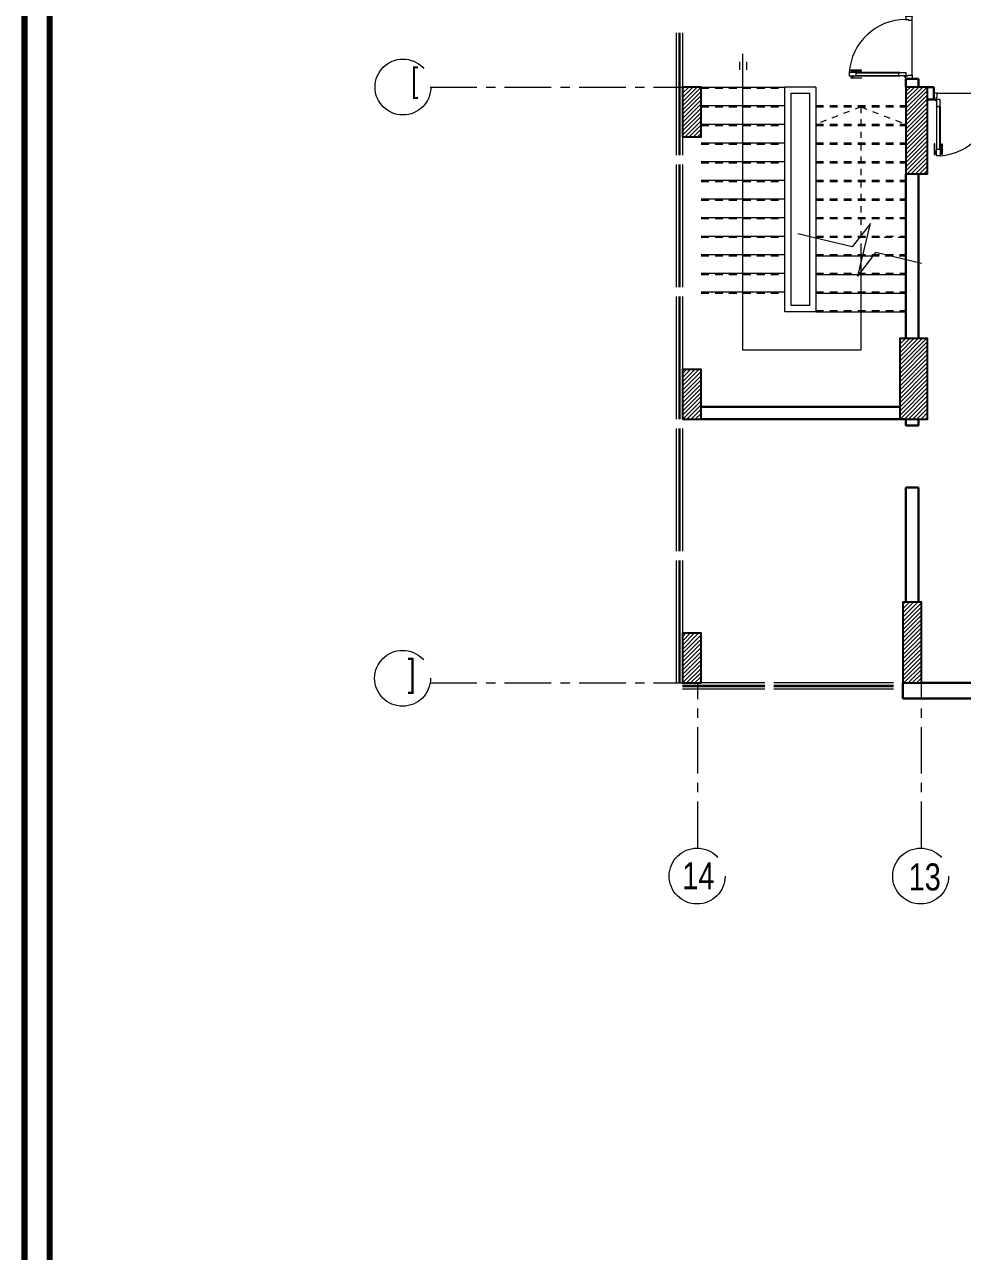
# Model space of a CAD drawing. Extents: x 847 to 949, y 444 to 823.
# Drawn here: x 847.35 to 862.46, y 629.04 to 648.81 of the extents above; entities that cross this region are included whole.
import ezdxf

# ---------------------------------------------------------------- set-up
doc = ezdxf.new("R2010")
doc.units = 0
doc.header["$MEASUREMENT"] = 0
for name, pattern in [('CENTERX2', [4, 2.5, -0.5, 0.5, -0.5]), ('HIDDEN', [0.375, 0.25, -0.125]), ('HIDDEN2', [0.1875, 0.125, -0.0625])]:
    doc.linetypes.add(name, pattern=pattern)
doc.layers.get('0').update_dxf_attribs({"linetype": 'CONTINUOUS', "lineweight": 30})
for name, color, linetype, lineweight in [('axis', 1, 'CENTERX2', 5), ('Column', 6, 'CONTINUOUS', 25), ('DOOR', 30, 'CONTINUOUS', 9), ('hatch', 252, 'CONTINUOUS', 9), ('PLAN-ELEV', 2, 'CONTINUOUS', 5), ('PLAN-HAND', 30, 'CONTINUOUS', 5), ('PLAN-STAIR', 3, 'CONTINUOUS', 9), ('PLAN-STAIR-HIDDEN', 1, 'HIDDEN2', 5), ('SEC-HT', 251, 'CONTINUOUS', 5), ('stairs', 50, 'CONTINUOUS', 9), ('txt in circle', 11, 'CONTINUOUS', 13), ('UG-BORDER', 20, 'CONTINUOUS', 80), ('Wall', 5, 'CONTINUOUS', 30), ('WINDOW', 4, 'CONTINUOUS', 5)]:
    doc.layers.add(name, color=color, linetype=linetype, lineweight=lineweight)
doc.styles.add('SOSA2', font='SOSA.shx', dxfattribs={"width": 0.8})
pattern_1 = [(45, (1093.753867, 323.8792), (-0.0336759605, 0.0336759605), [])]

# ---------------------------------------------------------------- blocks, each defined once
blk = doc.blocks.new('d3')
at = {"layer": 'DOOR', "color": 252}
for p, q in [((45.662, -61.505), (45.662, -60.806)), ((45.667, -60.806), (45.667, -61.505)), ((45.714, -60.806), (45.714, -61.505)), ((45.719, -61.505), (45.719, -60.806))]:
    blk.add_line(p, q, dxfattribs=at)
at = {"layer": 'DOOR', "color": 251}
blk.add_line((45.674, -61.711), (46.563, -61.711), dxfattribs=at)
at = {"layer": 'DOOR', "color": 1}
for points in [[(45.634, -60.895), (45.626, -60.895), (45.626, -60.722), (45.634, -60.722)], [(45.646, -60.74), (45.64, -60.74), (45.64, -60.76), (45.646, -60.76)], [(45.735, -60.74), (45.741, -60.74), (45.741, -60.76), (45.735, -60.76)], [(45.747, -60.895), (45.755, -60.895), (45.755, -60.722), (45.747, -60.722)]]:
    blk.add_lwpolyline(points, close=True, dxfattribs=at)
for points in [[(45.634, -60.74, -1), (45.64, -60.74), (45.64, -60.74), (45.64, -60.76), (45.64, -60.76, -1), (45.634, -60.76), (45.634, -60.76)], [(45.747, -60.74, 1), (45.741, -60.74), (45.741, -60.74), (45.741, -60.76), (45.741, -60.76, 1), (45.747, -60.76), (45.747, -60.76)]]:
    blk.add_lwpolyline(points, format="xyb", close=True, dxfattribs=at)
for points in [[(45.652, -60.767), (45.646, -60.767), (45.646, -60.733), (45.652, -60.733)], [(45.663, -60.778), (45.652, -60.778), (45.652, -60.722), (45.663, -60.722)], [(45.729, -60.767), (45.735, -60.767), (45.735, -60.733), (45.729, -60.733)]]:
    blk.add_lwpolyline(points, dxfattribs=at)
at = {"layer": 'DOOR', "color": 5}
for points in [[(45.667, -60.81), (45.667, -60.81, -1), (45.667, -60.801)], [(45.714, -60.81), (45.714, -60.81, 1), (45.714, -60.801)], [(45.667, -61.5), (45.667, -61.5, 1), (45.667, -61.51)], [(45.714, -61.5), (45.714, -61.5, -1), (45.714, -61.51)]]:
    blk.add_lwpolyline(points, format="xyb", close=True, dxfattribs=at)
for points in [[(45.667, -60.8), (45.667, -60.811), (45.714, -60.811), (45.714, -60.8), (45.718, -60.8), (45.718, -60.7), (45.718, -60.7), (45.663, -60.7), (45.663, -60.8)], [(45.618, -61.711), (45.618, -61.611), (45.663, -61.611), (45.663, -61.649), (45.674, -61.649), (45.674, -61.711)], [(45.667, -61.511), (45.667, -61.5), (45.714, -61.5), (45.714, -61.511), (45.718, -61.511), (45.718, -61.611), (45.718, -61.611), (45.663, -61.611), (45.663, -61.511)], [(46.618, -61.711), (46.618, -61.611), (46.574, -61.611), (46.574, -61.649), (46.563, -61.649), (46.563, -61.711)]]:
    blk.add_lwpolyline(points, close=True, dxfattribs=at)
blk.add_lwpolyline([(45.718, -60.778), (45.729, -60.778), (45.729, -60.722), (45.718, -60.722)], dxfattribs=at)
blk.add_circle((45.652, -61.6), 0.0111, dxfattribs=at)
at = {"layer": 'DOOR', "color": 252}
blk.add_arc((45.661, -61.611), 0.913, 360, 86.3977, dxfattribs=at)
blk = doc.blocks.new('d2')
at = {"layer": 'DOOR', "color": 251}
for p, q in [((91.315, -77.838), (92.204, -77.838)), ((93.204, -77.838), (92.315, -77.838))]:
    blk.add_line(p, q, dxfattribs=at)
at = {"layer": 'DOOR', "color": 252}
for p, q in [((91.303, -78.043), (91.303, -78.743)), ((91.308, -78.743), (91.308, -78.043)), ((91.355, -78.743), (91.355, -78.043)), ((91.36, -78.043), (91.36, -78.743)), ((93.159, -78.043), (93.159, -78.743)), ((93.164, -78.743), (93.164, -78.043)), ((93.21, -78.743), (93.21, -78.043)), ((93.215, -78.043), (93.215, -78.743))]:
    blk.add_line(p, q, dxfattribs=at)
at = {"layer": 'DOOR', "color": 5}
for points in [[(91.259, -77.838), (91.259, -77.938), (91.304, -77.938), (91.304, -77.9), (91.315, -77.9), (91.315, -77.838)], [(92.259, -77.838), (92.259, -77.938), (92.215, -77.938), (92.215, -77.9), (92.204, -77.9), (92.204, -77.838)], [(92.259, -77.838), (92.259, -77.938), (92.304, -77.938), (92.304, -77.9), (92.315, -77.9), (92.315, -77.838)], [(93.259, -77.838), (93.259, -77.938), (93.215, -77.938), (93.215, -77.9), (93.204, -77.9), (93.204, -77.838)], [(91.308, -78.038), (91.308, -78.049), (91.355, -78.049), (91.355, -78.038), (91.359, -78.038), (91.359, -77.938), (91.359, -77.938), (91.304, -77.938), (91.304, -78.038)], [(93.21, -78.038), (93.21, -78.049), (93.164, -78.049), (93.164, -78.038), (93.159, -78.038), (93.159, -77.938), (93.159, -77.938), (93.215, -77.938), (93.215, -78.038)], [(91.308, -78.749), (91.308, -78.738), (91.355, -78.738), (91.355, -78.749), (91.359, -78.749), (91.359, -78.849), (91.359, -78.849), (91.304, -78.849), (91.304, -78.749)], [(93.21, -78.749), (93.21, -78.738), (93.164, -78.738), (93.164, -78.749), (93.159, -78.749), (93.159, -78.849), (93.159, -78.849), (93.215, -78.849), (93.215, -78.749)]]:
    blk.add_lwpolyline(points, close=True, dxfattribs=at)
for points in [[(91.308, -78.048), (91.308, -78.048, -1), (91.308, -78.038)], [(91.355, -78.048), (91.355, -78.048, 1), (91.355, -78.038)], [(93.164, -78.048), (93.164, -78.048, -1), (93.164, -78.038)], [(93.21, -78.048), (93.21, -78.048, 1), (93.21, -78.038)], [(91.308, -78.738), (91.308, -78.738, 1), (91.308, -78.748)], [(91.355, -78.738), (91.355, -78.738, -1), (91.355, -78.748)], [(93.164, -78.738), (93.164, -78.738, 1), (93.164, -78.748)], [(93.21, -78.738), (93.21, -78.738, -1), (93.21, -78.748)]]:
    blk.add_lwpolyline(points, format="xyb", close=True, dxfattribs=at)
at = {"layer": 'DOOR', "color": 1}
for points in [[(91.275, -78.654), (91.267, -78.654), (91.267, -78.826), (91.275, -78.826)], [(91.388, -78.654), (91.396, -78.654), (91.396, -78.826), (91.388, -78.826)], [(93.131, -78.654), (93.123, -78.654), (93.123, -78.826), (93.131, -78.826)], [(93.243, -78.654), (93.251, -78.654), (93.251, -78.826), (93.243, -78.826)], [(91.287, -78.809), (91.281, -78.809), (91.281, -78.788), (91.287, -78.788)], [(91.376, -78.809), (91.382, -78.809), (91.382, -78.788), (91.376, -78.788)], [(93.143, -78.809), (93.136, -78.809), (93.136, -78.788), (93.143, -78.788)], [(93.231, -78.809), (93.238, -78.809), (93.238, -78.788), (93.231, -78.788)]]:
    blk.add_lwpolyline(points, close=True, dxfattribs=at)
for points in [[(91.275, -78.808, 1), (91.281, -78.808), (91.281, -78.808), (91.281, -78.789), (91.281, -78.789, 1), (91.275, -78.789), (91.275, -78.789)], [(91.388, -78.808, -1), (91.382, -78.808), (91.382, -78.808), (91.382, -78.789), (91.382, -78.789, -1), (91.388, -78.789), (91.388, -78.789)], [(93.131, -78.808, 1), (93.136, -78.808), (93.136, -78.808), (93.136, -78.789), (93.136, -78.789, 1), (93.131, -78.789), (93.131, -78.789)], [(93.243, -78.808, -1), (93.238, -78.808), (93.238, -78.808), (93.238, -78.789), (93.238, -78.789, -1), (93.243, -78.789), (93.243, -78.789)]]:
    blk.add_lwpolyline(points, format="xyb", close=True, dxfattribs=at)
for points in [[(91.293, -78.781), (91.287, -78.781), (91.287, -78.816), (91.293, -78.816)], [(91.304, -78.771), (91.293, -78.771), (91.293, -78.826), (91.304, -78.826)], [(91.37, -78.781), (91.376, -78.781), (91.376, -78.816), (91.37, -78.816)], [(93.148, -78.781), (93.143, -78.781), (93.143, -78.816), (93.148, -78.816)], [(93.215, -78.771), (93.226, -78.771), (93.226, -78.826), (93.215, -78.826)], [(93.226, -78.781), (93.231, -78.781), (93.231, -78.816), (93.226, -78.816)]]:
    blk.add_lwpolyline(points, dxfattribs=at)
at = {"layer": 'DOOR', "color": 5}
for points in [[(91.359, -78.771), (91.37, -78.771), (91.37, -78.826), (91.359, -78.826)], [(93.159, -78.771), (93.148, -78.771), (93.148, -78.826), (93.159, -78.826)]]:
    blk.add_lwpolyline(points, dxfattribs=at)
for centre in [(91.293, -77.949), (93.226, -77.949)]:
    blk.add_circle(centre, 0.0111, dxfattribs=at)
at = {"layer": 'DOOR', "color": 252}
for centre, start, end in [((91.302, -77.938), 273.6023, 0), ((93.217, -77.938), 180, 266.3977)]:
    blk.add_arc(centre, 0.913, start, end, dxfattribs=at)
blk = doc.blocks.new('fghh')
at = {"layer": 'hatch'}
for p, q in [((1434.894, 1497.176), (1434.61, 1497.792)), ((1435.256, 1497.18), (1434.656, 1496.903)), ((1434.656, 1496.903), (1434.894, 1497.176)), ((1435.256, 1497.18), (1435.018, 1496.907)), ((1435.256, 1496.392), (1435.018, 1496.907))]:
    blk.add_line(p, q, dxfattribs=at)
blk = doc.blocks.new('A$C11ED6BD5')
at = {"layer": 'axis', "color": 0, "ltscale": 0.3}
for p, q in [((-61.363, 9.85), (-57.3, 9.85)), ((-61.363, 0.25), (-57.3, 0.25)), ((-57.05, -2.411), (-57.05, 0.25)), ((-53.45, -2.411), (-53.45, 0.25))]:
    blk.add_line(p, q, dxfattribs=at)
at = {"layer": 'axis', "color": 0}
for centre in [(-61.801, 9.85), (-61.807, 0.325), (-57.063, -2.861), (-53.463, -2.861)]:
    blk.add_circle(centre, 0.45, dxfattribs=at)
at = {"layer": 'txt in circle', "color": 0, "ltscale": 0.01, "attachment_point": 5, "style": 'SOSA2'}
for s, insert, char_height in [('[', (-61.612, 9.91), 0.392), (']', (-61.66, 0.353), 0.435), ('14', (-57.043, -2.856), 0.4355), ('13', (-53.397, -2.878), 0.4355)]:
    blk.add_mtext(s, dxfattribs=dict(at, insert=insert, char_height=char_height))

msp = doc.modelspace()

# ---------------------------------------------------------------- hatches: boundary and pattern name
at = {"layer": 'hatch'}
h = msp.add_hatch(dxfattribs=at)
h.set_pattern_fill('ANSI31', color=252, scale=0.015, style=0)
h.set_pattern_definition(pattern_1)
h.paths.add_polyline_path([(857.947, 647.001), (858.247, 647.001), (858.247, 647.801), (857.947, 647.801)])
h = msp.add_hatch(dxfattribs=at)
h.set_pattern_fill('ANSI31', color=252, scale=0.015, style=0)
h.set_pattern_definition(pattern_1)
h.paths.add_polyline_path([(861.547, 646.401), (861.897, 646.401), (861.897, 647.801), (861.547, 647.801)])
h = msp.add_hatch(dxfattribs=at)
h.set_pattern_fill('ANSI31', color=252, scale=0.015, style=0)
h.set_pattern_definition(pattern_1)
h.paths.add_polyline_path([(861.447, 642.451), (861.897, 642.451), (861.897, 643.751), (861.447, 643.751)])
h = msp.add_hatch(dxfattribs=at)
h.set_pattern_fill('ANSI31', color=252, scale=0.015, style=0)
h.set_pattern_definition(pattern_1)
h.paths.add_polyline_path([(857.947, 642.451), (858.247, 642.451), (858.247, 643.251), (857.947, 643.251)])
h = msp.add_hatch(dxfattribs=at)
h.set_pattern_fill('ANSI31', color=252, scale=0.015, style=0)
h.set_pattern_definition(pattern_1)
h.paths.add_polyline_path([(861.497, 638.201), (861.797, 638.201), (861.797, 639.501), (861.497, 639.501)])
h = msp.add_hatch(dxfattribs=at)
h.set_pattern_fill('ANSI31', color=252, scale=0.015, style=0)
h.set_pattern_definition(pattern_1)
h.paths.add_polyline_path([(857.947, 638.201), (858.247, 638.201), (858.247, 639.001), (857.947, 639.001)])

# ---------------------------------------------------------------- linework, layer by layer
at = {"layer": 'Column', "color": 252}
for points in [[(857.947, 647.001), (858.247, 647.001), (858.247, 647.801), (857.947, 647.801)], [(861.547, 646.401), (861.897, 646.401), (861.897, 647.801), (861.547, 647.801)], [(861.447, 642.451), (861.897, 642.451), (861.897, 643.751), (861.447, 643.751)], [(857.947, 642.451), (858.247, 642.451), (858.247, 643.251), (857.947, 643.251)], [(861.497, 638.201), (861.797, 638.201), (861.797, 639.501), (861.497, 639.501)], [(857.947, 638.201), (858.247, 638.201), (858.247, 639.001), (857.947, 639.001)]]:
    msp.add_lwpolyline(points, close=True, dxfattribs=at)
at = {"layer": 'PLAN-ELEV', "color": 252}
for p, q in [((858.922, 643.561), (858.922, 648.334)), ((858.864, 648.208), (858.864, 648.078)), ((858.978, 648.208), (858.978, 648.078)), ((860.822, 645.241), (860.822, 643.561)), ((860.822, 643.561), (858.922, 643.561))]:
    msp.add_line(p, q, dxfattribs=at)
at = {"layer": 'PLAN-HAND', "color": 252}
for p, q in [((859.597, 644.181), (859.597, 647.801)), ((860.097, 647.801), (859.597, 647.801)), ((860.097, 647.801), (860.097, 644.181)), ((859.697, 644.281), (859.697, 647.701)), ((859.997, 645.584), (859.997, 647.701)), ((859.997, 644.281), (859.997, 645.584)), ((860.097, 644.181), (859.597, 644.181)), ((859.997, 644.281), (859.697, 644.281))]:
    msp.add_line(p, q, dxfattribs=at)
at = {"layer": 'PLAN-STAIR', "color": 252}
for p, q in [((858.247, 647.801), (859.597, 647.801)), ((859.697, 647.701), (859.997, 647.701)), ((858.247, 647.501), (859.597, 647.501)), ((858.247, 647.201), (859.597, 647.201)), ((858.247, 646.901), (859.597, 646.901)), ((858.247, 646.601), (859.597, 646.601)), ((858.247, 646.301), (859.597, 646.301)), ((858.247, 646.001), (859.597, 646.001)), ((858.247, 645.701), (859.597, 645.701)), ((858.247, 645.401), (859.597, 645.401)), ((858.247, 645.101), (859.597, 645.101)), ((860.097, 645.081), (860.99, 645.081)), ((858.247, 644.801), (859.597, 644.801)), ((860.097, 644.781), (861.55, 644.781)), ((858.247, 644.501), (859.597, 644.501)), ((860.097, 644.481), (861.55, 644.481)), ((860.097, 644.181), (861.55, 644.181))]:
    msp.add_line(p, q, dxfattribs=at)
at = {"layer": 'PLAN-STAIR-HIDDEN', "color": 252}
for p, q in [((858.247, 647.781), (859.597, 647.781)), ((858.247, 647.481), (859.597, 647.481)), ((860.097, 647.501), (861.547, 647.501)), ((860.097, 647.481), (861.547, 647.481)), ((858.247, 647.181), (859.597, 647.181)), ((860.097, 647.201), (861.547, 647.201)), ((860.097, 647.181), (861.547, 647.181)), ((858.247, 646.881), (859.597, 646.881)), ((860.097, 646.901), (861.547, 646.901)), ((860.097, 646.881), (861.547, 646.881)), ((858.247, 646.581), (859.597, 646.581)), ((860.097, 646.601), (861.547, 646.601)), ((860.097, 646.581), (861.547, 646.581)), ((858.247, 646.281), (859.597, 646.281)), ((860.097, 646.301), (861.55, 646.301)), ((860.097, 646.281), (861.55, 646.281)), ((858.247, 645.981), (859.597, 645.981)), ((860.097, 646.001), (861.55, 646.001)), ((860.097, 645.981), (861.55, 645.981)), ((858.247, 645.681), (859.597, 645.681)), ((860.097, 645.701), (861.55, 645.701)), ((860.097, 645.681), (861.55, 645.681)), ((858.247, 645.381), (859.597, 645.381)), ((860.097, 645.401), (861.55, 645.401)), ((860.097, 645.381), (861.197, 645.381)), ((861.197, 645.381), (861.55, 645.381)), ((858.247, 645.081), (859.597, 645.081)), ((860.097, 645.101), (861.55, 645.101)), ((860.99, 645.081), (861.55, 645.081)), ((858.247, 644.781), (859.597, 644.781)), ((860.097, 644.801), (861.55, 644.801)), ((858.247, 644.481), (859.597, 644.481)), ((860.097, 644.501), (861.55, 644.501)), ((860.097, 644.201), (861.55, 644.201))]:
    msp.add_line(p, q, dxfattribs=at)
at = {"layer": 'SEC-HT', "color": 252, "linetype": 'HIDDEN', "ltscale": 0.01}
for q in [(860.097, 647.201), (861.547, 647.201), (860.822, 645.241)]:
    msp.add_line((860.822, 647.481), q, dxfattribs=at)
at = {"layer": 'stairs', "color": 252, "linetype": 'HIDDEN', "ltscale": 0.01}
msp.add_line((861.433, 644.781), (861.447, 644.781), dxfattribs=at)
at = {"layer": 'UG-BORDER'}
msp.add_line((847.351, 666.666), (847.351, 589.966), dxfattribs=at)
at = {"layer": 'UG-BORDER', "color": 7}
for p, q in [((847.351, 589.966), (847.351, 666.666)), ((847.755, 666.261), (847.755, 590.37))]:
    msp.add_line(p, q, dxfattribs=at)
at = {"layer": 'Wall', "color": 252, "linetype": 'Continuous'}
for p, q in [((861.547, 647.801), (861.547, 647.935)), ((861.747, 647.935), (861.547, 647.935)), ((861.747, 647.801), (861.747, 647.935)), ((861.997, 647.801), (861.894, 647.801)), ((861.997, 647.601), (861.997, 647.801)), ((861.997, 647.601), (861.894, 647.601)), ((858.247, 642.651), (861.447, 642.651)), ((858.247, 642.451), (861.547, 642.451)), ((861.547, 642.351), (861.747, 642.351)), ((861.547, 641.351), (861.747, 641.351)), ((861.497, 637.951), (861.497, 638.201)), ((866.397, 638.201), (861.797, 638.201)), ((866.822, 637.951), (861.497, 637.951))]:
    msp.add_line(p, q, dxfattribs=at)
at = {"layer": 'Wall', "color": 252, "linetype": 'Continuous', "elevation": -0.1}
for points in [[(861.547, 646.401), (861.547, 643.751)], [(861.747, 646.401), (861.747, 643.751)]]:
    msp.add_lwpolyline(points, dxfattribs=at)
at = {"layer": 'Wall', "color": 252, "linetype": 'Continuous'}
for points in [[(861.547, 642.451), (861.547, 642.351)], [(861.747, 642.451), (861.747, 642.351)], [(861.547, 641.351), (861.547, 639.501)], [(861.747, 641.351), (861.747, 639.501)]]:
    msp.add_lwpolyline(points, dxfattribs=at)
at = {"layer": 'WINDOW', "color": 252, "linetype": 'Continuous'}
for p, q in [((857.847, 648.676), (857.847, 646.701)), ((857.887, 648.676), (857.887, 646.701)), ((857.907, 648.676), (857.907, 646.701)), ((857.947, 648.676), (857.947, 646.701)), ((857.847, 646.551), (857.847, 644.576)), ((857.887, 646.551), (857.887, 644.576)), ((857.907, 646.551), (857.907, 644.576)), ((857.947, 646.551), (857.947, 644.576)), ((857.847, 644.426), (857.847, 642.451)), ((857.887, 644.426), (857.887, 642.451)), ((857.907, 644.426), (857.907, 642.451)), ((857.947, 644.426), (857.947, 642.451)), ((857.847, 642.301), (857.847, 640.326)), ((857.887, 642.301), (857.887, 640.326)), ((857.907, 642.301), (857.907, 640.326)), ((857.947, 642.301), (857.947, 640.326)), ((857.847, 640.176), (857.847, 638.201)), ((857.887, 640.176), (857.887, 638.201)), ((857.907, 640.176), (857.907, 638.201)), ((857.947, 640.176), (857.947, 638.201)), ((859.272, 638.201), (857.947, 638.201)), ((859.272, 638.161), (857.947, 638.161)), ((859.272, 638.141), (857.947, 638.141)), ((859.272, 638.101), (857.947, 638.101)), ((861.347, 638.201), (859.422, 638.201)), ((861.347, 638.161), (859.422, 638.161)), ((861.347, 638.141), (859.422, 638.141)), ((861.347, 638.101), (859.422, 638.101))]:
    msp.add_line(p, q, dxfattribs=at)

# ---------------------------------------------------------------- block references
at = {"color": 252, "linetype": 'Continuous', "rotation": 270}
msp.add_blockref('d2', (939.484, 741.194), dxfattribs=at)
at = {"color": 252, "linetype": 'Continuous', "xscale": -1, "rotation": 180}
msp.add_blockref('d3', (816.378, 585.99), dxfattribs=at)
at = {"layer": 'axis', "color": 252}
msp.add_blockref('A$C11ED6BD5', (915.247, 637.951), dxfattribs=at)
at = {"layer": 'hatch', "color": 252, "xscale": -1.327159507994789, "yscale": 1.327159507994789, "zscale": 1.327159507994789, "rotation": 101.2231120264299}
msp.add_blockref('fghh', (2439.035, 2899.869), dxfattribs=at)

doc.saveas('drawing.dxf')
